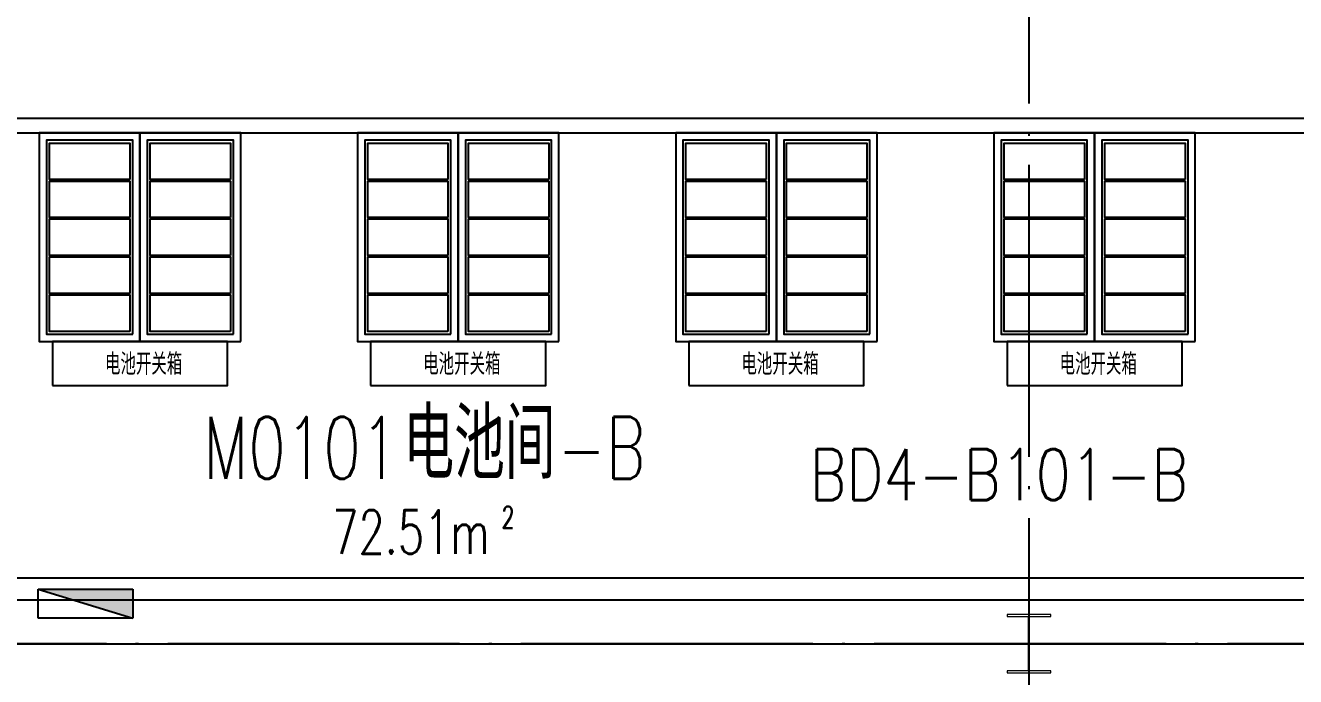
# Model space of a CAD drawing. Extents: x 758840 to 1108724, y -102573 to 143521.
# Drawn here: x 827258 to 835960, y 73713 to 78174 of the extents above; entities that cross this region are included whole.
import ezdxf

# ---------------------------------------------------------------- set-up
doc = ezdxf.new("R2010")
doc.units = 0
doc.header["$LTSCALE"] = 1000
doc.header["$MEASUREMENT"] = 0
doc.linetypes.add('CENTER', pattern=[2, 1.25, -0.25, 0.25, -0.25])
doc.linetypes.add('DOTE', pattern=[2.42, 2, -0.2, 0.02, -0.2])
for name, color, linetype in [('01-房间正式编号', 1, 'Continuous'), ('02电气-设备', 255, 'Continuous'), ('DOTE', 8, 'DOTE'), ('DUCT-新风管立管', 7, 'Continuous'), ('EQUIP_消火栓', 7, 'Continuous'), ('SPACE', 7, 'Continuous'), ('WALL-MOVE', 6, 'Continuous')]:
    doc.layers.add(name, color=color, linetype=linetype)
doc.layers.add('钢柱', color=51, linetype='Continuous', lineweight=13)
doc.styles.add('_TCH_SPACE', font='SIMPLEX', dxfattribs={"bigfont": 'GBCBIG'})
doc.styles.get("Standard").update_dxf_attribs({"font": 'gbenor.shx', "bigfont": 'gbcbig.shx'})
doc.styles.add('平面图B$0$HZ', font='romans.shx', dxfattribs={"width": 0.8, "bigfont": 'gbcbig.shx'})

# ---------------------------------------------------------------- blocks, each defined once
blk = doc.blocks.new('*U202')
at = {"layer": 'DUCT-新风管立管', "color": 5, "ltscale": 5}
blk.add_lwpolyline([(-125, 275), (-125, -275), (125, -275), (125, 275)], close=True, dxfattribs=at)
blk = doc.blocks.new('*U203')
at = {"layer": '02电气-设备', "color": 0, "linetype": 'ByBlock', "lineweight": -2, "transparency": 16777216}
for p in [(0, 0), (260, 0), (520, 0), (780, 0), (1040, 0)]:
    blk.add_blockref('*U202', p, dxfattribs=at)
blk = doc.blocks.new('*U204')
at = {"layer": 'DUCT-新风管立管', "color": 5, "ltscale": 5}
blk.add_lwpolyline([(-125, 275), (-125, -275), (125, -275), (125, 275)], close=True, dxfattribs=at)
blk = doc.blocks.new('*U205')
at = {"layer": '02电气-设备', "color": 0, "linetype": 'ByBlock', "lineweight": -2, "transparency": 16777216}
for p in [(0, 0), (260, 0), (520, 0), (780, 0), (1040, 0)]:
    blk.add_blockref('*U204', p, dxfattribs=at)
blk = doc.blocks.new('*U206')
at = {"layer": 'DUCT-新风管立管', "color": 5, "ltscale": 5}
blk.add_lwpolyline([(-125, 275), (-125, -275), (125, -275), (125, 275)], close=True, dxfattribs=at)
blk = doc.blocks.new('*U207')
at = {"layer": '02电气-设备', "color": 0, "linetype": 'ByBlock', "lineweight": -2, "transparency": 16777216}
for p in [(0, 0), (260, 0), (520, 0), (780, 0), (1040, 0)]:
    blk.add_blockref('*U206', p, dxfattribs=at)
blk = doc.blocks.new('*U208')
at = {"layer": 'DUCT-新风管立管', "color": 5, "ltscale": 5}
blk.add_lwpolyline([(-125, 275), (-125, -275), (125, -275), (125, 275)], close=True, dxfattribs=at)
blk = doc.blocks.new('*U209')
at = {"layer": '02电气-设备', "color": 0, "linetype": 'ByBlock', "lineweight": -2, "transparency": 16777216}
for p in [(0, 0), (260, 0), (520, 0), (780, 0), (1040, 0)]:
    blk.add_blockref('*U208', p, dxfattribs=at)
blk = doc.blocks.new('*U210')
at = {"layer": 'DUCT-新风管立管', "color": 5, "ltscale": 5}
blk.add_lwpolyline([(-125, 275), (-125, -275), (125, -275), (125, 275)], close=True, dxfattribs=at)
blk = doc.blocks.new('*U211')
at = {"layer": '02电气-设备', "color": 0, "linetype": 'ByBlock', "lineweight": -2, "transparency": 16777216}
for p in [(0, 0), (260, 0), (520, 0), (780, 0), (1040, 0)]:
    blk.add_blockref('*U210', p, dxfattribs=at)
blk = doc.blocks.new('*U212')
at = {"layer": 'DUCT-新风管立管', "color": 5, "ltscale": 5}
blk.add_lwpolyline([(-125, 275), (-125, -275), (125, -275), (125, 275)], close=True, dxfattribs=at)
blk = doc.blocks.new('*U213')
at = {"layer": '02电气-设备', "color": 0, "linetype": 'ByBlock', "lineweight": -2, "transparency": 16777216}
for p in [(0, 0), (260, 0), (520, 0), (780, 0), (1040, 0)]:
    blk.add_blockref('*U212', p, dxfattribs=at)
blk = doc.blocks.new('*U214')
at = {"layer": 'DUCT-新风管立管', "color": 5, "ltscale": 5}
blk.add_lwpolyline([(-125, 275), (-125, -275), (125, -275), (125, 275)], close=True, dxfattribs=at)
blk = doc.blocks.new('*U215')
at = {"layer": '02电气-设备', "color": 0, "linetype": 'ByBlock', "lineweight": -2, "transparency": 16777216}
for p in [(0, 0), (260, 0), (520, 0), (780, 0), (1040, 0)]:
    blk.add_blockref('*U214', p, dxfattribs=at)
blk = doc.blocks.new('*U216')
at = {"layer": 'DUCT-新风管立管', "color": 5, "ltscale": 5}
blk.add_lwpolyline([(-125, 275), (-125, -275), (125, -275), (125, 275)], close=True, dxfattribs=at)
blk = doc.blocks.new('*U217')
at = {"layer": '02电气-设备', "color": 0, "linetype": 'ByBlock', "lineweight": -2, "transparency": 16777216}
for p in [(0, 0), (260, 0), (520, 0), (780, 0), (1040, 0)]:
    blk.add_blockref('*U216', p, dxfattribs=at)
blk = doc.blocks.new('$TwtSys$00000434')
for p, q in [((-0.5, 0.5), (-0.5, -0.5)), ((-0.5, -0.5), (0.5, 0.5)), ((0.5, 0.5), (-0.5, 0.5)), ((0.5, -0.5), (0.5, 0.5)), ((-0.5, -0.5), (0.5, -0.5))]:
    blk.add_line(p, q)
blk.add_solid([(0.5, -0.5), (0.5, 0.5), (-0.5, -0.5)])
blk = doc.blocks.new('消火栓-半栋')
at = {"layer": 'EQUIP_消火栓', "linetype": 'CENTER', "xscale": -650, "yscale": 200, "zscale": 650, "rotation": 180}
blk.add_blockref('$TwtSys$00000434', (38537.1, 30475), dxfattribs=at)

msp = doc.modelspace()

# ---------------------------------------------------------------- linework, layer by layer
at = {"layer": '02电气-设备', "color": 3, "ltscale": 5}
for points in [[(828043.02, 76007.52), (828043.02, 77437.52), (827353.02, 77437.52), (827353.02, 76007.52)], [(827993.02, 76057.52), (827993.02, 77387.52), (827403.02, 77387.52), (827403.02, 76057.52)], [(828733.02, 76007.52), (828733.02, 77437.52), (828043.02, 77437.52), (828043.02, 76007.52)], [(828683.02, 76057.52), (828683.02, 77387.52), (828093.02, 77387.52), (828093.02, 76057.52)], [(830223.02, 76007.52), (830223.02, 77437.52), (829533.02, 77437.52), (829533.02, 76007.52)], [(830173.02, 76057.52), (830173.02, 77387.52), (829583.02, 77387.52), (829583.02, 76057.52)], [(830913.02, 76007.52), (830913.02, 77437.52), (830223.02, 77437.52), (830223.02, 76007.52)], [(830863.02, 76057.52), (830863.02, 77387.52), (830273.02, 77387.52), (830273.02, 76057.52)], [(832403.02, 76007.52), (832403.02, 77437.52), (831713.02, 77437.52), (831713.02, 76007.52)], [(832353.02, 76057.52), (832353.02, 77387.52), (831763.02, 77387.52), (831763.02, 76057.52)], [(833093.02, 76007.52), (833093.02, 77437.52), (832403.02, 77437.52), (832403.02, 76007.52)], [(833043.02, 76057.52), (833043.02, 77387.52), (832453.02, 77387.52), (832453.02, 76057.52)], [(834583.02, 76007.52), (834583.02, 77437.52), (833893.02, 77437.52), (833893.02, 76007.52)], [(834533.02, 76057.52), (834533.02, 77387.52), (833943.02, 77387.52), (833943.02, 76057.52)], [(835273.02, 76007.52), (835273.02, 77437.52), (834583.02, 77437.52), (834583.02, 76007.52)], [(835223.02, 76057.52), (835223.02, 77387.52), (834633.02, 77387.52), (834633.02, 76057.52)]]:
    msp.add_lwpolyline(points, close=True, dxfattribs=at)
at = {"layer": '02电气-设备', "color": 5, "ltscale": 5}
for points in [[(827443.02, 75707.52), (828643.02, 75707.52), (828643.02, 76007.52), (827443.02, 76007.52)], [(829623.02, 75707.52), (830823.02, 75707.52), (830823.02, 76007.52), (829623.02, 76007.52)], [(831803.02, 75707.52), (833003.02, 75707.52), (833003.02, 76007.52), (831803.02, 76007.52)], [(833983.02, 75707.52), (835183.02, 75707.52), (835183.02, 76007.52), (833983.02, 76007.52)]]:
    msp.add_lwpolyline(points, close=True, dxfattribs=at)
at = {"layer": 'DOTE'}
for p, q in [((834133.02, 103837.52), (834133.02, 34437.52)), ((771533.02, 73937.52), (914933.02, 73937.52)), ((914933.02, 73937.52), (771533.02, 73937.52)), ((914933.02, 73937.52), (775066.25, 73937.52)), ((775066.25, 73937.52), (914933.02, 73937.52))]:
    msp.add_line(p, q, dxfattribs=at)
at = {"layer": 'WALL-MOVE', "color": 2}
for p, q in [((818263.02, 77537.52), (842188.06, 77537.52)), ((818338.02, 77437.52), (842113.06, 77437.52))]:
    msp.add_line(p, q, dxfattribs=at)
at = {"layer": 'WALL-MOVE'}
for p, q in [((842113.06, 74387.5), (827162.57, 74387.5)), ((827162.57, 74237.5), (842188.06, 74237.5))]:
    msp.add_line(p, q, dxfattribs=at)
at = {"layer": '钢柱'}
msp.add_lwpolyline([(834138.02, 74123.52), (834283.02, 74123.52), (834283.02, 74137.52), (833983.02, 74137.52), (833983.02, 74123.52), (834128.02, 74123.52), (834128.02, 73751.52), (833983.02, 73751.52), (833983.02, 73737.52), (834283.02, 73737.52), (834283.02, 73751.52), (834138.02, 73751.52), (834138.02, 74123.52)], dxfattribs=at)

# ---------------------------------------------------------------- block references
msp.add_blockref('消火栓-半栋', (789133.02, 43737.52))
at = {"layer": '02电气-设备', "color": 3, "xscale": -1, "rotation": 270}
for name, p in [('*U203', (827698.02, 76202.52)), ('*U205', (828388.02, 76202.52)), ('*U207', (829878.02, 76202.52)), ('*U209', (830568.02, 76202.52)), ('*U211', (832058.02, 76202.52)), ('*U213', (832748.02, 76202.52)), ('*U215', (834238.02, 76202.52)), ('*U217', (834928.02, 76202.52))]:
    msp.add_blockref(name, p, dxfattribs=at)

# ---------------------------------------------------------------- texts
at = {"layer": '01-房间正式编号', "color": 1, "style": '平面图B$0$HZ', "width": 0.8}
msp.add_text('BD4-B101-B', height=350, dxfattribs=at).set_placement((832631.84, 74921.67))
at = {"layer": '02电气-设备', "color": 3, "ltscale": 5}
for p in [(827803.3, 75779.88), (829983.3, 75779.88), (832163.3, 75779.88), (834343.3, 75779.88)]:
    msp.add_text('电池开关箱', height=147, dxfattribs=at).set_placement(p)
at = {"layer": 'SPACE', "color": 5, "style": '_TCH_SPACE'}
msp.add_text('电池间', height=482.27, dxfattribs=at).set_placement((829847.93, 75066.51))
at = {"layer": 'SPACE', "color": 5, "style": '_TCH_SPACE', "width": 0.705882}
for s, height, p in [('M0101', 425, (828476.5, 75066.51)), ('-B', 425, (830901.12, 75066.51)), ('72.51m', 297.5, (829359.52, 74554.63)), ('2', 148.75, (830519.52, 74729.63))]:
    msp.add_text(s, height=height, dxfattribs=at).set_placement(p)

doc.saveas('drawing.dxf')
